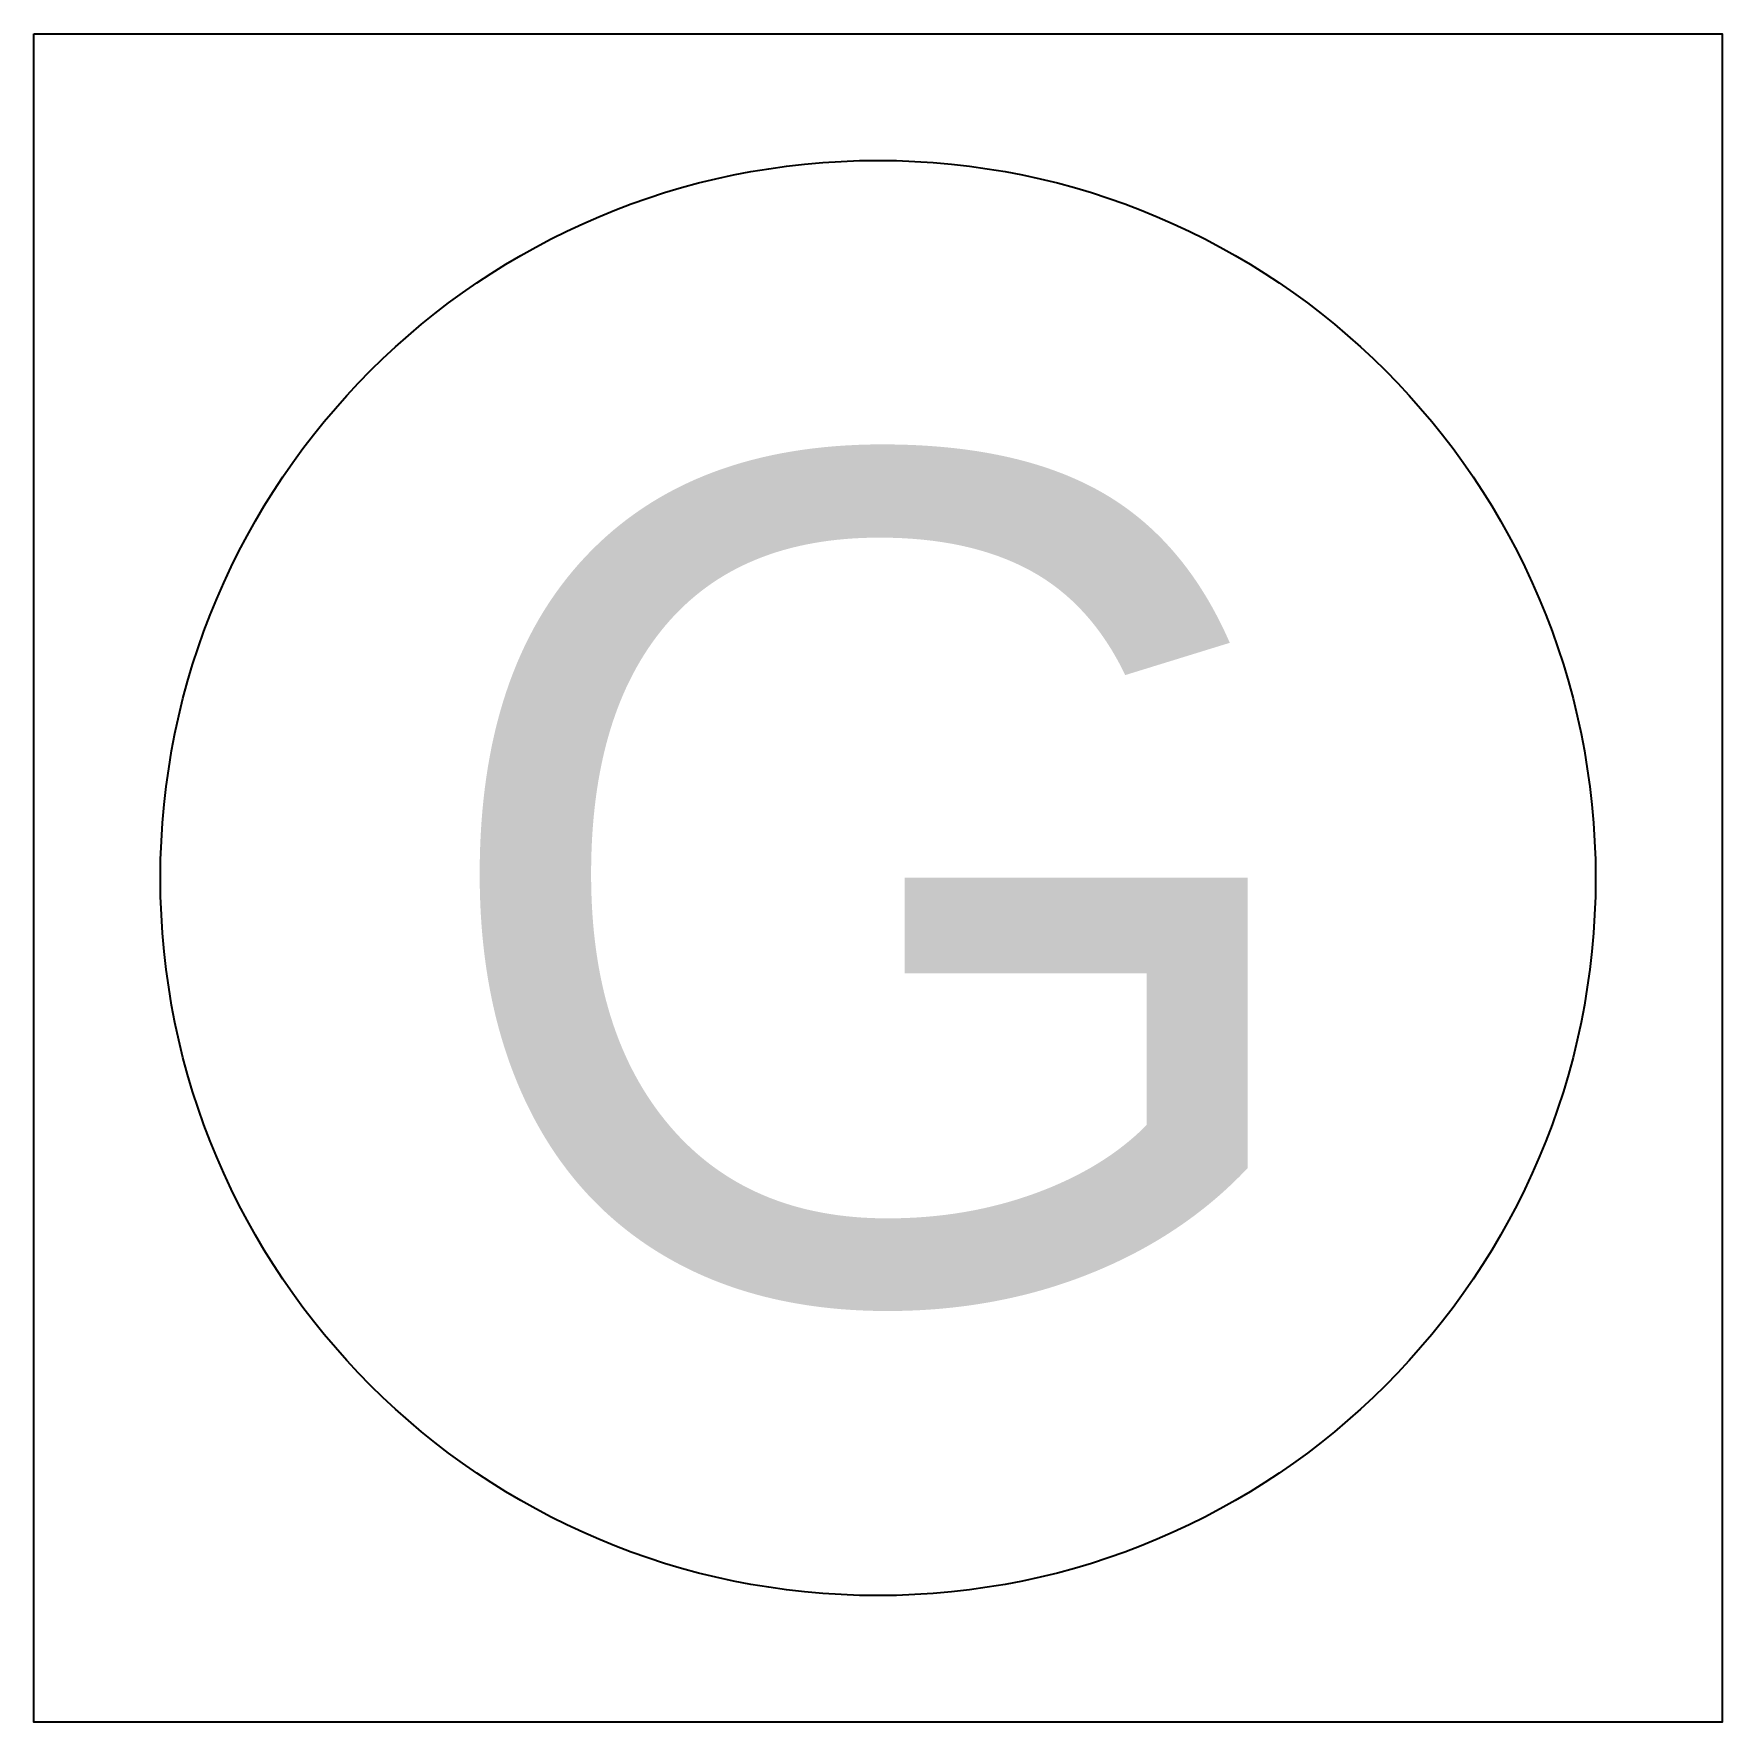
# Model space of a CAD drawing. Header units: feet. Extents: x -0.06 to 0.06, y -0.06 to 0.06.
import ezdxf
from ezdxf.enums import TextEntityAlignment as Align

# ---------------------------------------------------------------- set-up
doc = ezdxf.new("R2010")
doc.units = ezdxf.units.FT
doc.header["$MEASUREMENT"] = 0
doc.styles.add('Style-Arial', font='arial.ttf')

msp = doc.modelspace()

# ---------------------------------------------------------------- linework, layer by layer
at = {"flags": 128}
msp.add_lwpolyline([(-0.06, 0.06), (0.06, 0.06), (0.06, -0.06), (-0.06, -0.06)], close=True, dxfattribs=at)
msp.add_circle((0, 0), 0.051)

# ---------------------------------------------------------------- texts
at = {"style": 'Style-Arial'}
msp.add_text('G', height=0.05985, dxfattribs=at).set_placement((0, 0), align=Align.MIDDLE_CENTER)

doc.saveas('drawing.dxf')
